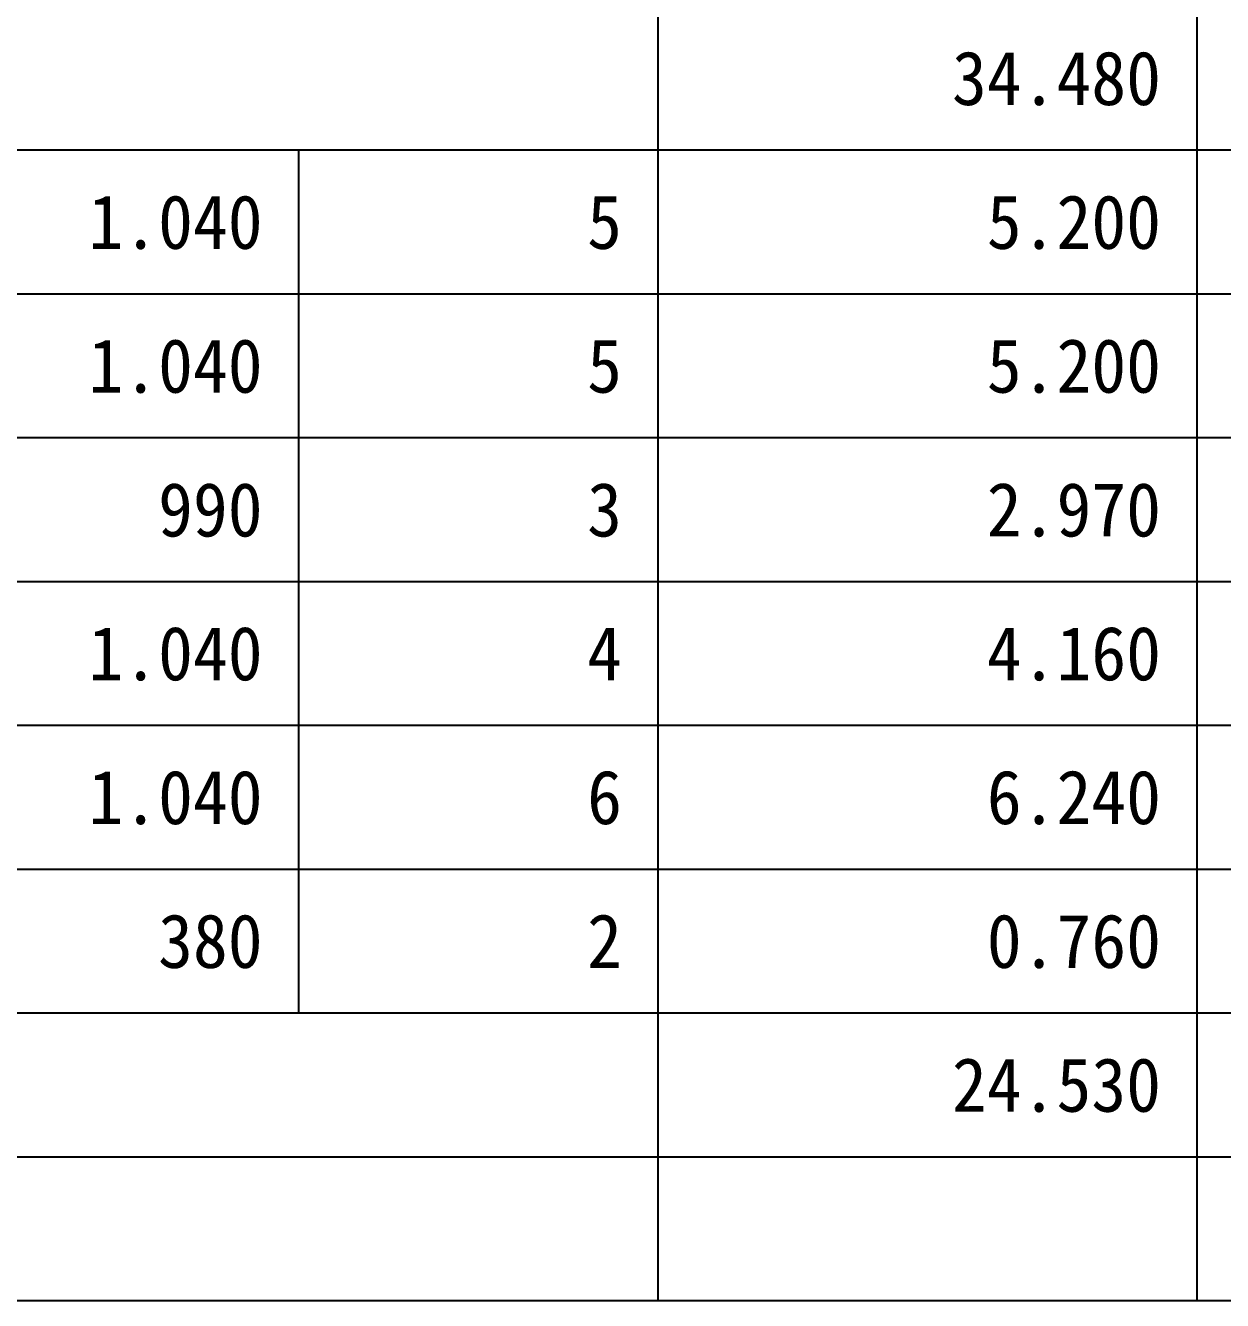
# Model space of a CAD drawing. Header units: millimetres. Extents: x 381 to 2337, y -50 to 586.
# Drawn here: x 2101.2 to 2167.8, y 54.2 to 125.2 of the extents above; entities that cross this region are included whole.
import ezdxf
from ezdxf.enums import TextEntityAlignment as Align

# ---------------------------------------------------------------- set-up
doc = ezdxf.new("R2010")
doc.units = ezdxf.units.MM
doc.header["$LTSCALE"] = 10
doc.styles.add('돋움체', font='DotumChe.ttf')

msp = doc.modelspace()

# ---------------------------------------------------------------- linework, layer by layer
at = {"color": 1}
for p, q in [((2136.398, 182.25), (2136.398, 54.25)), ((2166.398, 182.25), (2166.398, 54.25)), ((2046.398, 118.25), (2246.398, 118.25)), ((2116.398, 118.25), (2116.398, 70.25)), ((2046.398, 110.25), (2246.398, 110.25)), ((2046.398, 102.25), (2246.398, 102.25)), ((2046.398, 94.25), (2246.398, 94.25)), ((2046.398, 86.25), (2246.398, 86.25)), ((2046.398, 78.25), (2246.398, 78.25)), ((2046.398, 70.25), (2246.398, 70.25)), ((2046.398, 62.25), (2246.398, 62.25))]:
    msp.add_line(p, q, dxfattribs=at)
at = {"color": 7}
msp.add_line((2046.398, 54.25), (2246.398, 54.25), dxfattribs=at)

# ---------------------------------------------------------------- texts
at = {"style": '돋움체'}
for s, p in [('34.480', (2164.398, 122.25)), ('1.040', (2114.398, 114.25)), ('5', (2134.398, 114.25)), ('5.200', (2164.398, 114.25)), ('1.040', (2114.398, 106.25)), ('5', (2134.398, 106.25)), ('5.200', (2164.398, 106.25)), ('990', (2114.398, 98.25)), ('3', (2134.398, 98.25)), ('2.970', (2164.398, 98.25)), ('1.040', (2114.398, 90.25)), ('4', (2134.398, 90.25)), ('4.160', (2164.398, 90.25)), ('1.040', (2114.398, 82.25)), ('6', (2134.398, 82.25)), ('6.240', (2164.398, 82.25)), ('380', (2114.398, 74.25)), ('2', (2134.398, 74.25)), ('0.760', (2164.398, 74.25)), ('24.530', (2164.398, 66.25))]:
    msp.add_text(s, height=3, dxfattribs=at).set_placement(p, align=Align.MIDDLE_RIGHT)

doc.saveas('drawing.dxf')
